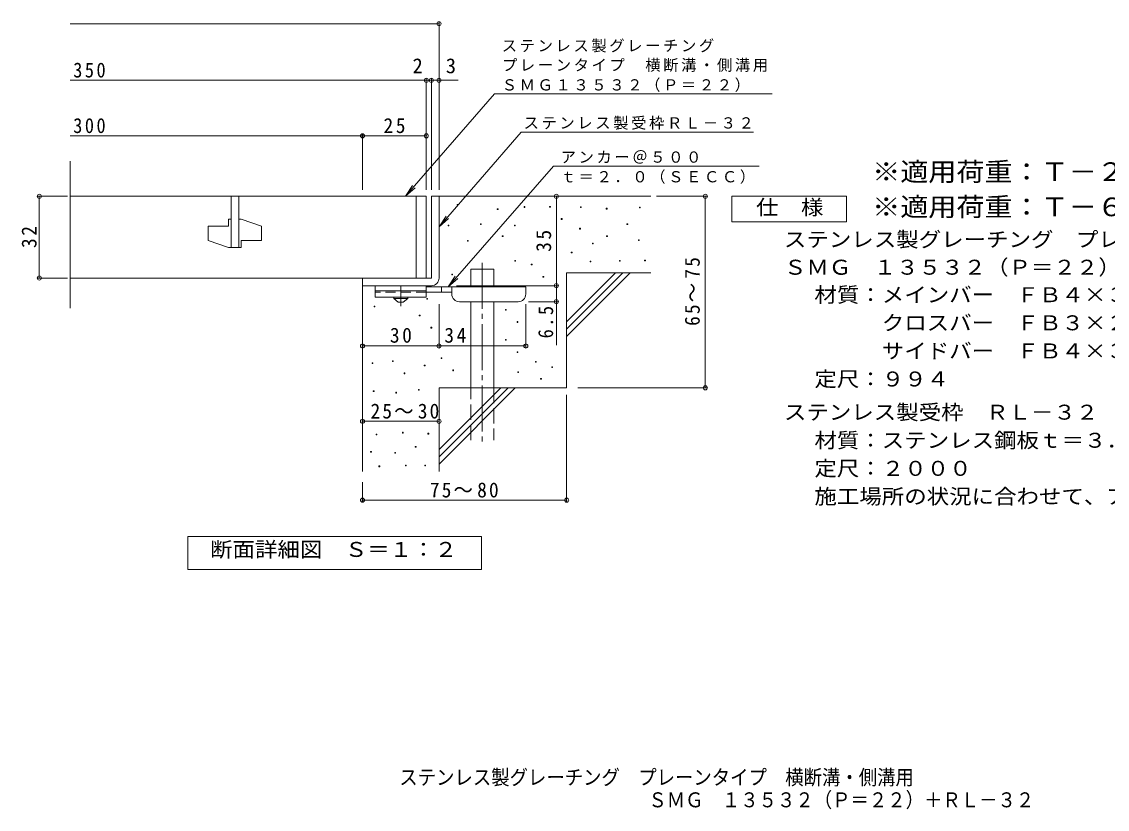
# Model space of a CAD drawing. Units: millimetres, scale not verified. Extents: x -319 to 320, y -274 to 220.
# Drawn here: x -319.1 to 106.2, y -274.1 to 34.4 of the extents above; entities that cross this region are included whole.
import ezdxf
from ezdxf.enums import TextEntityAlignment as Align

# ---------------------------------------------------------------- set-up
doc = ezdxf.new("R2010")
doc.units = ezdxf.units.MM
doc.header["$LTSCALE"] = 2
doc.header["$PDMODE"] = 32
doc.header["$PDSIZE"] = 1.6
for name, pattern in [('CHAIN1', [8, 5, -1, 1, -1]), ('CHAIN2', [12, 9, -1, 1, -1]), ('DASHED2', [3, 2, -1]), ('DASHED3', [4, 3, -1])]:
    doc.linetypes.add(name, pattern=pattern)
for name, color, linetype, lineweight in [('D-0', 7, 'Continuous', 9), ('D-1', 2, 'Continuous', 9), ('D-2', 3, 'Continuous', 9), ('D-4', 7, 'Continuous', 9), ('D-5', 7, 'Continuous', 9), ('D-6', 6, 'Continuous', 9), ('D-9', 4, 'Continuous', 9)]:
    doc.layers.add(name, color=color, linetype=linetype, lineweight=lineweight)
doc.layers.add('F-5_F-5ﾚｲﾔ', color=2, linetype='Continuous')
doc.styles.add('ＭＳ ゴシック', font='')
doc.styles.get('ＭＳ ゴシック').set_extended_font_data('MS Gothic')

msp = doc.modelspace()

# ---------------------------------------------------------------- linework, layer by layer
at = {"layer": 'D-0'}
for points in [[(-148.448, -37.528), (-148.448, -37.228), (-148.148, -37.228), (-148.148, -37.528)], [(-122.248, -38.338), (-122.248, -38.038), (-121.948, -38.038), (-121.948, -38.338)], [(-112.248, -38.229), (-112.248, -37.929), (-111.948, -37.929), (-111.948, -38.229)], [(-100.219, -38.433), (-100.219, -38.133), (-99.919, -38.133), (-99.919, -38.433)], [(-77.074, -38.568), (-77.074, -38.268), (-76.774, -38.268), (-76.774, -38.568)], [(-132.782, -39.149), (-132.782, -38.849), (-132.482, -38.849), (-132.482, -39.149)], [(-90.068, -38.974), (-90.068, -38.674), (-89.768, -38.674), (-89.768, -38.974)], [(-152.053, -45.59), (-152.053, -45.29), (-151.753, -45.29), (-151.753, -45.59)], [(-139.335, -45.05), (-139.335, -44.75), (-139.035, -44.75), (-139.035, -45.05)], [(-126.071, -45.591), (-126.071, -45.291), (-125.771, -45.291), (-125.771, -45.591)], [(-107.677, -43.026), (-107.677, -42.726), (-107.377, -42.726), (-107.377, -43.026)], [(-100.49, -46.824), (-100.49, -46.524), (-100.19, -46.524), (-100.19, -46.824)], [(-81.947, -45.065), (-81.947, -44.765), (-81.647, -44.765), (-81.647, -45.065)], [(-130.808, -49.787), (-130.808, -49.487), (-130.508, -49.487), (-130.508, -49.787)], [(-89.933, -49.802), (-89.933, -49.502), (-89.633, -49.502), (-89.633, -49.802)], [(-77.48, -51.291), (-77.48, -50.991), (-77.18, -50.991), (-77.18, -51.291)], [(-144.468, -51.55), (-144.468, -51.25), (-144.168, -51.25), (-144.168, -51.55)], [(-95.482, -52.644), (-95.482, -52.344), (-95.182, -52.344), (-95.182, -52.644)], [(-125.935, -59.397), (-125.935, -59.097), (-125.635, -59.097), (-125.635, -59.397)], [(-103.771, -56.141), (-103.771, -55.841), (-103.471, -55.841), (-103.471, -56.141)], [(-96.429, -59.683), (-96.429, -59.382), (-96.129, -59.382), (-96.129, -59.683)], [(-84.925, -59.412), (-84.925, -59.112), (-84.625, -59.112), (-84.625, -59.412)], [(-75.044, -59.276), (-75.044, -58.976), (-74.744, -58.976), (-74.744, -59.276)], [(-119.43, -60.894), (-119.43, -60.594), (-119.13, -60.594), (-119.13, -60.894)], [(-150.609, -64.809), (-150.609, -64.509), (-150.309, -64.509), (-150.309, -64.809)], [(-114.86, -65.691), (-114.86, -65.391), (-114.559, -65.391), (-114.559, -65.691)], [(-160.352, -74.33), (-160.352, -74.03), (-160.052, -74.03), (-160.052, -74.33)], [(-181.031, -77.305), (-181.031, -77.005), (-180.731, -77.005), (-180.731, -77.305)], [(-163.334, -80.793), (-163.334, -80.493), (-163.034, -80.493), (-163.034, -80.793)], [(-129.572, -78.563), (-129.572, -78.263), (-129.272, -78.263), (-129.272, -78.563)], [(-125.002, -83.361), (-125.002, -83.061), (-124.701, -83.061), (-124.701, -83.361)], [(-158.764, -85.59), (-158.764, -85.29), (-158.464, -85.29), (-158.464, -85.59)], [(-129.572, -90.396), (-129.572, -90.096), (-129.272, -90.096), (-129.272, -90.396)], [(-154.798, -97.512), (-154.798, -97.212), (-154.498, -97.212), (-154.498, -97.512)], [(-125.002, -95.194), (-125.002, -94.893), (-124.701, -94.893), (-124.701, -95.194)], [(-181.819, -99.538), (-181.819, -99.238), (-181.519, -99.238), (-181.519, -99.538)], [(-173.872, -98.689), (-173.872, -98.389), (-173.572, -98.389), (-173.572, -98.689)], [(-161.362, -100.368), (-161.362, -100.067), (-161.062, -100.067), (-161.062, -100.368)], [(-150.227, -102.31), (-150.227, -102.009), (-149.927, -102.009), (-149.927, -102.31)], [(-117.825, -98.934), (-117.825, -98.634), (-117.525, -98.634), (-117.525, -98.934)], [(-111.453, -101.085), (-111.453, -100.784), (-111.153, -100.784), (-111.153, -101.085)], [(-169.301, -103.487), (-169.301, -103.187), (-169.001, -103.187), (-169.001, -103.487)], [(-124.727, -102.995), (-124.727, -102.695), (-124.427, -102.695), (-124.427, -102.995)], [(-115.775, -105.676), (-115.775, -105.376), (-115.475, -105.376), (-115.475, -105.676)], [(-181.336, -110.424), (-181.336, -110.124), (-181.036, -110.124), (-181.036, -110.424)], [(-163.673, -109.967), (-163.673, -109.667), (-163.373, -109.667), (-163.373, -109.967)], [(-172.504, -111.033), (-172.504, -110.733), (-172.204, -110.733), (-172.204, -111.033)], [(-180.27, -127.478), (-180.27, -127.178), (-179.97, -127.178), (-179.97, -127.478)], [(-169.915, -126.716), (-169.915, -126.416), (-169.615, -126.416), (-169.615, -126.716)], [(-159.942, -127.097), (-159.942, -126.797), (-159.642, -126.797), (-159.642, -127.097)], [(-182.401, -134.177), (-182.401, -133.877), (-182.101, -133.877), (-182.101, -134.177)], [(-172.961, -134.634), (-172.961, -134.334), (-172.661, -134.334), (-172.661, -134.634)], [(-164.891, -132.274), (-164.891, -131.974), (-164.591, -131.974), (-164.591, -132.274)], [(-179.128, -139.888), (-179.128, -139.587), (-178.828, -139.587), (-178.828, -139.888)], [(-168.773, -139.583), (-168.773, -139.283), (-168.473, -139.283), (-168.473, -139.583)], [(-161.16, -139.583), (-161.16, -139.283), (-160.86, -139.283), (-160.86, -139.583)]]:
    msp.add_lwpolyline(points, close=True, dxfattribs=at)
at = {"layer": 'D-1'}
for p, q in [((-158.588, -33.995), (-158.588, -65.995)), ((-158.588, -33.995), (-155.588, -33.995)), ((-155.588, -65.995), (-155.588, -33.995)), ((-185.588, -65.995), (-158.588, -65.995)), ((-185.588, -68.995), (-185.588, -65.995)), ((-185.588, -68.995), (-158.588, -68.995))]:
    msp.add_line(p, q, dxfattribs=at)
msp.add_arc((-158.588, -65.995), 3, 270, 0, dxfattribs=at)
at = {"layer": 'D-2'}
for p, q in [((-300.122, -77.756), (-300.122, -20.256)), ((-160.588, -33.995), (-300.122, -33.995)), ((-237.088, -33.995), (-237.088, -53.995)), ((-234.088, -33.995), (-234.088, -53.995)), ((-164.588, -33.995), (-164.588, -65.995)), ((-160.588, -33.995), (-160.588, -65.995)), ((-246.088, -45.746), (-246.088, -51.245)), ((-246.088, -45.746), (-238.088, -45.746)), ((-238.088, -42.996), (-238.088, -45.746)), ((-237.088, -42.996), (-238.088, -42.996)), ((-233.088, -42.996), (-234.088, -42.996)), ((-233.088, -42.996), (-225.088, -45.746)), ((-225.088, -45.746), (-225.088, -51.245)), ((-246.088, -51.245), (-238.088, -53.995)), ((-233.088, -53.995), (-238.088, -53.995)), ((-233.088, -51.245), (-233.088, -53.995)), ((-233.088, -51.245), (-225.088, -51.245)), ((-300.122, -65.995), (-160.588, -65.995))]:
    msp.add_line(p, q, dxfattribs=at)
at = {"layer": 'D-4'}
for p, q in [((-155.588, -31.404), (-155.588, 34.178)), ((-300.122, 33.578), (-155.588, 33.578)), ((-300.122, 11.439), (-160.588, 11.439)), ((-160.588, -31.404), (-160.588, 12.039)), ((-160.588, 11.439), (-159.588, 11.439)), ((-159.588, 11.439), (-148.056, 11.439)), ((-158.588, -31.404), (-158.588, 12.039)), ((-300.122, -10.311), (-185.588, -10.311)), ((-185.588, -31.404), (-185.588, -9.711)), ((-185.588, -10.311), (-160.588, -10.311)), ((-301.192, -33.995), (-312.802, -33.995)), ((-312.202, -65.995), (-312.202, -33.995)), ((-109.595, -68.995), (-109.595, -33.995)), ((-70.382, -33.995), (-50.651, -33.995)), ((-51.251, -108.995), (-51.251, -33.995)), ((-301.192, -65.995), (-312.802, -65.995)), ((-148.786, -68.995), (-108.995, -68.995)), ((-109.595, -68.995), (-109.595, -92.345)), ((-155.586, -93.216), (-155.586, -76.295)), ((-121.586, -93.216), (-121.586, -76.295)), ((-108.995, -75.295), (-120.586, -75.295)), ((-101.141, -108.995), (-50.651, -108.995)), ((-105.588, -111.75), (-105.588, -153.612)), ((-185.588, -122.119), (-155.588, -122.119)), ((-185.588, -145.995), (-185.588, -153.612)), ((-185.588, -153.012), (-105.588, -153.012))]:
    msp.add_line(p, q, dxfattribs=at)
msp.add_lwpolyline([(-185.586, -92.616), (-155.586, -92.616), (-121.586, -92.616)], dxfattribs=at)
for p in [(-155.588, 33.578), (-160.588, 11.439), (-158.588, 11.439), (-155.588, 11.439), (-185.588, -10.311), (-160.588, -10.311), (-312.202, -33.995), (-109.595, -33.995), (-51.251, -33.995), (-312.202, -65.995), (-109.595, -68.995), (-109.595, -75.295), (-185.586, -92.616), (-155.586, -92.616), (-121.586, -92.616), (-51.251, -108.995), (-185.588, -122.119), (-155.588, -122.119), (-185.588, -153.012), (-105.588, -153.012)]:
    msp.add_point(p, dxfattribs=at)
at = {"layer": 'D-5'}
for p, q in [((-133.795, 6.166), (-168.75, -33.995)), ((-133.795, 6.166), (-48.395, 6.166)), ((-48.395, 6.166), (-25.053, 6.166)), ((-123.347, -8.897), (-155.588, -45.941)), ((-123.347, -8.897), (-32.416, -8.897)), ((-151.964, -69.495), (-110.78, -22.177)), ((-30.21, -22.177), (-110.78, -22.177)), ((-168.75, -33.995), (-165.988, -29.828)), ((-168.75, -33.995), (-165.004, -30.685)), ((-155.588, -45.941), (-152.826, -41.773)), ((-155.588, -45.941), (-151.841, -42.63)), ((-151.964, -69.495), (-149.202, -65.328)), ((-151.964, -69.495), (-148.218, -66.184))]:
    msp.add_line(p, q, dxfattribs=at)
for points in [[(-40.875, -43.995), (-40.875, -33.995), (4.125, -33.995), (4.125, -43.995)], [(-253.987, -180.184), (-253.987, -167.184), (-138.987, -167.184), (-138.987, -180.184)]]:
    msp.add_lwpolyline(points, close=True, dxfattribs=at)
at = {"layer": 'D-6'}
for p, q in [((-155.588, -33.995), (-72.588, -33.995)), ((-143.13, -69.495), (-143.13, -62.495)), ((-143.13, -62.495), (-134.13, -62.495)), ((-134.13, -69.495), (-134.13, -62.495)), ((-105.588, -83.197), (-86.386, -63.995)), ((-105.588, -63.995), (-72.588, -63.995)), ((-105.588, -86.026), (-83.558, -63.995)), ((-105.588, -63.995), (-105.588, -108.995)), ((-105.588, -88.854), (-80.73, -63.995)), ((-185.588, -68.995), (-185.588, -141.725)), ((-143.13, -108.995), (-143.13, -75.295)), ((-134.13, -108.995), (-134.13, -75.295)), ((-155.588, -108.995), (-105.588, -108.995)), ((-155.588, -108.995), (-155.588, -141.725)), ((-155.588, -133.197), (-131.386, -108.995)), ((-155.588, -136.025), (-128.558, -108.995)), ((-155.588, -138.853), (-125.73, -108.995))]:
    msp.add_line(p, q, dxfattribs=at)
at = {"layer": 'D-6', "linetype": 'CHAIN2'}
msp.add_line((-138.63, -60.045), (-138.63, -131.662), dxfattribs=at)
at = {"layer": 'D-6', "linetype": 'DASHED3'}
for p, q in [((-143.13, -129.495), (-143.13, -108.995)), ((-134.13, -108.995), (-134.13, -129.495))]:
    msp.add_line(p, q, dxfattribs=at)
at = {"layer": 'D-9', "color": 3}
for p, q in [((-180.586, -68.995), (-180.586, -73.495)), ((-160.586, -68.995), (-180.586, -68.995)), ((-160.586, -70.995), (-180.586, -70.995)), ((-160.586, -68.995), (-160.586, -73.495)), ((-160.586, -73.495), (-180.586, -73.495))]:
    msp.add_line(p, q, dxfattribs=at)
at = {"layer": 'D-9', "color": 3, "linetype": 'DASHED2'}
msp.add_line((-160.586, -71.495), (-180.586, -71.495), dxfattribs=at)
at = {"layer": 'D-9', "linetype": 'CHAIN1'}
msp.add_line((-170.586, -77.043), (-170.586, -68.995), dxfattribs=at)
at = {"layer": 'D-9'}
for p, q in [((-121.586, -69.495), (-160.586, -69.495)), ((-150.581, -71.495), (-160.586, -71.495)), ((-154.586, -71.495), (-154.586, -69.495)), ((-150.586, -72.295), (-150.586, -69.495)), ((-121.586, -72.295), (-121.586, -69.495)), ((-147.586, -75.295), (-124.586, -75.295))]:
    msp.add_line(p, q, dxfattribs=at)
at = {"layer": 'D-9', "color": 2}
for p, q in [((-173.336, -73.995), (-173.336, -73.495)), ((-173.336, -73.995), (-171.586, -75.495)), ((-173.336, -73.995), (-167.836, -73.995)), ((-171.586, -75.495), (-169.586, -75.495)), ((-169.586, -75.495), (-167.836, -73.995)), ((-167.836, -73.995), (-167.836, -73.495))]:
    msp.add_line(p, q, dxfattribs=at)
at = {"layer": 'D-9'}
for centre, start, end in [((-147.586, -72.295), 180, 270), ((-124.586, -72.295), 270, 0)]:
    msp.add_arc(centre, 3, start, end, dxfattribs=at)

# ---------------------------------------------------------------- texts
at = {"layer": 'D-4', "color": 2, "style": 'ＭＳ ゴシック'}
for s, p in [('2', (-165.956, 12.439)), ('3', (-152.928, 12.439))]:
    msp.add_text(s, height=5.865, dxfattribs=at).set_placement(p, align=Align.BOTTOM_LEFT)
at = {"layer": 'D-4', "color": 2, "char_height": 5.865, "attachment_point": 7, "style": 'ＭＳ ゴシック'}
for s, insert in [('\\T1.27;\\W0.9;350', (-298.927, 12.439)), ('\\T1.27;\\W0.9;300', (-298.927, -9.312)), ('\\T1.27;\\W0.95;25', (-177.338, -9.312)), ('\\T1.27;\\W0.95;30', (-174.836, -91.416)), ('\\T1.27;\\W0.95;34', (-153.513, -91.416)), ('\\T1.22;\\W0.95;25～30', (-182.428, -121.119)), ('\\T1.22;\\W0.95;75～80', (-159.162, -152.012))]:
    msp.add_mtext(s, dxfattribs=dict(at, insert=insert))
at = {"layer": 'D-4', "color": 2, "char_height": 5.865, "attachment_point": 7, "rotation": 90, "style": 'ＭＳ ゴシック'}
for s, insert in [('\\T1.27;\\W0.95;32', (-313.202, -54.245)), ('\\T1.27;\\W0.95;35', (-111.595, -55.745)), ('\\T1.22;\\W0.95;65～75', (-53.357, -84.745)), ('\\T1.27;\\W0.9;6.5', (-110.795, -89.634))]:
    msp.add_mtext(s, dxfattribs=dict(at, insert=insert))
at = {"layer": 'D-5', "color": 3, "style": 'ＭＳ ゴシック', "width": 1.1}
for s, p in [('※適用荷重：Ｔ－２（横断溝用）', (14.125, -30.214)), ('※適用荷重：Ｔ－６（側溝用）', (14.125, -43.995))]:
    msp.add_text(s, height=7.331, dxfattribs=at).set_placement(p, align=Align.BOTTOM_LEFT)
at = {"layer": 'D-5', "color": 2, "style": 'ＭＳ ゴシック', "width": 1.1}
for s, p in [('仕\u3000様', (-31.375, -42.995)), ('ステンレス製グレーチング\u3000プレーンタイプ\u3000横断溝・側溝用', (-20.457, -55.579)), ('ＳＭＧ\u3000１３５３２（Ｐ＝２２）', (-20.457, -66.464)), ('材質：メインバー\u3000ＦＢ４×３２（ＳＵＳ３０４）', (-8.514, -77.238)), ('\u3000\u3000\u3000クロスバー\u3000ＦＢ３×２０（ＳＵＳ３０４）', (-8.514, -88.238)), ('\u3000\u3000\u3000サイドバー\u3000ＦＢ４×３２（ＳＵＳ３０４）', (-8.514, -99.238)), ('定尺：９９４', (-8.515, -110.238)), ('ステンレス製受枠\u3000ＲＬ－３２', (-20.457, -123.238)), ('材質：ステンレス鋼板ｔ＝３．０（ＳＵＳ３０４）', (-8.515, -134.238)), ('定尺：２０００', (-8.515, -145.238)), ('施工場所の状況に合わせて、アンカーをプライヤー等で折り曲げてご使用ください。', (-8.515, -156.238)), ('断面詳細図\u3000Ｓ＝１：２', (-245.302, -176.99))]:
    msp.add_text(s, height=5.865, dxfattribs=at).set_placement(p, align=Align.BOTTOM_LEFT)
at = {"layer": 'D-5', "char_height": 4.399, "attachment_point": 7, "style": 'ＭＳ ゴシック'}
for s, insert in [('\\T1.17;ステンレス製グレーチング', (-131.011, 22.304)), ('\\T1.17;プレーンタイプ\u3000横断溝・側溝用', (-130.927, 14.679)), ('\\T1.17;ＳＭＧ１３５３２（Ｐ＝２２）', (-131.011, 6.87)), ('\\T1.17;ステンレス製受枠ＲＬ－３２', (-122.458, -7.946)), ('\\T1.17;アンカー＠５００', (-107.933, -21.245)), ('\\T1.17;ｔ＝２．０（ＳＥＣＣ）', (-107.933, -29.109))]:
    msp.add_mtext(s, dxfattribs=dict(at, insert=insert))
at = {"layer": 'F-5_F-5ﾚｲﾔ', "style": 'ＭＳ ゴシック', "width": 0.9}
for s, p in [('ステンレス製グレーチング\u3000プレーンタイプ\u3000横断溝・側溝用\u3000', (-171.138, -266.224)), ('ＳＭＧ\u3000１３５３２（Ｐ＝２２）＋ＲＬ－３２', (-73.562, -275.052))]:
    msp.add_text(s, height=5.865, dxfattribs=at).set_placement(p, align=Align.BOTTOM_LEFT)

doc.saveas('drawing.dxf')
